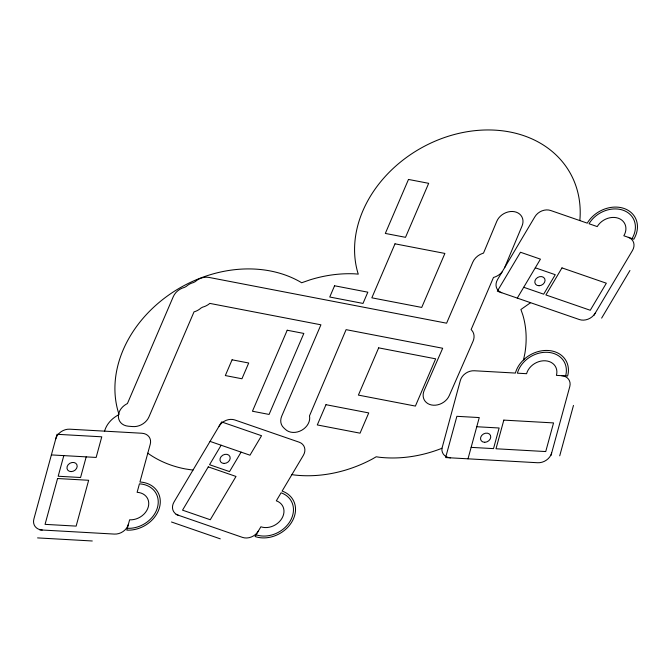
<?xml version="1.0" encoding="UTF-8"?>
<svg xmlns="http://www.w3.org/2000/svg" width="671" height="671" viewBox="0 0 671 671"><rect width="100%" height="100%" fill="white"/><g stroke="black" fill="none" stroke-linecap="round" stroke-linejoin="round"><path stroke-width="1.01" d="M579.794 220.566L579.92 219.534A117.97 94.955 -29.5 0 0 457.781 133.63A117.97 94.955 -29.5 0 0 357.861 272.871L358.297 274.129L354.145 273.81A117.97 94.955 -29.5 0 0 310.153 279.807L301.623 282.768L300.432 282.005A117.97 94.955 -29.5 0 0 168.144 295.458A117.97 94.955 -29.5 0 0 118.205 411.826L119.103 414.418L116.36 416.121A24.131 19.425 -29.5 0 0 104.97 429.876L104.601 431.151M118.499 414.795L118.415 415.349A14.208 11.441 -29.5 0 0 128.245 426.194L132.648 426.571A14.208 11.441 -29.5 0 0 148.962 416.884L194.028 311.847L195.051 311.537A14.208 11.441 -29.5 0 0 200.998 308.031L202.751 307.092A14.208 11.441 -29.5 0 0 208.958 304.08L209.78 303.393L320.923 324.806L281.728 416.146A14.208 11.441 -29.5 0 0 283.699 427.796L285.519 429.49A14.208 11.441 -29.5 0 0 301.782 430.212A14.208 11.441 -29.5 0 0 309.49 415.886L346.102 329.654L442.684 348.257L424.164 390.556A14.208 11.441 -29.5 0 0 431.503 404.974A14.208 11.441 -29.5 0 0 449.268 395.588L473.038 341.296A14.208 11.441 -29.5 0 0 471.763 330.233L471.117 329.587L493.487 277.45L494.561 277.131A14.208 11.441 -29.5 0 0 501.514 272.611L502.093 271.931M118.767 413.445L118.893 412.959A14.208 11.441 -29.5 0 1 126.542 404.001L127.406 403.573L173.303 296.616A14.208 11.441 -29.5 0 1 184.475 287.381L186.219 286.442A14.208 11.441 -29.5 0 1 193.491 282.541L195.244 281.602A14.208 11.441 -29.5 0 1 209.05 277.433L446.601 323.196L472.761 262.227A14.208 11.441 -29.5 0 1 482.608 253.386L483.497 253.118L496.775 221.338A14.208 11.441 -29.5 0 1 514.405 211.692A14.208 11.441 -29.5 0 1 522.055 225.951L504.617 267.695M63.812 455.617L58.184 476.242L80.57 477.5L86.198 456.876M468.006 458.821L479.262 417.572L456.884 416.314L445.628 457.563L537.639 462.738A12.061 9.713 -29.5 0 0 551.637 453.059M551.017 455.349L569.78 386.597A12.061 9.713 -29.5 0 0 561.401 375.659M559.723 455.835L573.479 405.427M221.136 445.234L209.562 464.709L229.524 471.604L241.099 452.128M517.282 298.1L540.44 259.149L520.478 252.246L497.32 291.206L579.392 319.555A12.061 9.713 -29.5 0 0 595.16 313.265M593.869 315.429L632.468 250.501A12.061 9.713 -29.5 0 0 628.282 237.316M601.635 318.113L629.943 270.497M524.244 359.203L523.514 359.908L524.873 353.432A117.97 94.955 -29.5 0 0 522.852 315.068L520.914 309.49L530.593 302.696M441.979 448.22L440.402 448.882A117.97 94.955 -29.5 0 1 379.182 457.228L376.213 456.775L372.422 458.972A117.97 94.955 -29.5 0 1 294.401 475.001L291.893 474.615M476.762 426.739L499.14 427.997L493.512 448.622L471.134 447.364M51.382 454.913L96.146 457.437L101.774 436.813L57.01 434.288L33.869 519.077A12.061 9.713 -29.5 0 0 42.248 530.023M39.765 529.88L114.364 534.082A12.061 9.713 -29.5 0 0 128.371 524.403M37.576 537.899L92.279 540.985M192.988 470.103L185.255 468.92A117.97 94.955 -29.5 0 1 148.492 453.688L147.813 453.16M535.299 267.804L555.261 274.699L543.678 294.175L523.716 287.28M210.048 441.401L249.973 455.198L261.547 435.714L221.623 421.925L174.024 502A12.061 9.713 -29.5 0 0 178.218 515.185M175.995 514.422L242.541 537.412A12.061 9.713 -29.5 0 0 258.31 531.122M171.491 521.996L220.289 538.855M127.305 528.295A26.01 20.935 -29.5 0 0 157.492 507.427A26.01 20.935 -29.5 0 0 139.434 483.841L137.119 492.321A16.087 12.95 -29.5 0 1 148.291 506.907A16.087 12.95 -29.5 0 1 129.62 519.815L126.802 530.132A28.148 22.663 -29.5 0 0 159.48 507.536A28.148 22.663 -29.5 0 0 139.937 482.004L150.254 444.194A12.061 9.713 -29.5 0 0 141.883 433.248L69.767 429.188A12.061 9.713 -29.5 0 0 55.76 438.876M256.121 534.795A26.01 20.935 -29.5 0 0 290.115 521.233A26.01 20.935 -29.5 0 0 281.082 492.808L276.318 500.818A16.087 12.95 -29.5 0 1 281.912 518.398A16.087 12.95 -29.5 0 1 260.885 526.794L255.089 536.532A28.148 22.663 -29.5 0 0 291.893 521.853A28.148 22.663 -29.5 0 0 282.114 491.08L303.342 455.366A12.061 9.713 -29.5 0 0 299.149 442.181L234.825 419.962A12.061 9.713 -29.5 0 0 219.056 426.253M565.628 375.894A26.01 20.935 -29.5 0 0 547.57 352.309A26.01 20.935 -29.5 0 0 517.383 373.177L526.584 373.697A16.087 12.95 -29.5 0 1 545.263 360.788A16.087 12.95 -29.5 0 1 556.427 375.374L567.616 376.012A28.148 22.663 -29.5 0 0 548.073 350.48A28.148 22.663 -29.5 0 0 515.395 373.068L474.363 370.761A12.061 9.713 -29.5 0 0 460.356 380.44L441.921 448.522A12.061 9.713 -29.5 0 0 450.602 457.84M632.048 238.616A26.01 20.935 -29.5 0 0 623.015 210.191A26.01 20.935 -29.5 0 0 589.021 223.753L597.224 226.588A16.087 12.95 -29.5 0 1 618.251 218.201A16.087 12.95 -29.5 0 1 623.845 235.781L633.827 239.228A28.148 22.663 -29.5 0 0 624.047 208.463A28.148 22.663 -29.5 0 0 587.242 223.141L550.648 210.493A12.061 9.713 -29.5 0 0 534.879 216.783L497.563 279.547A12.061 9.713 -29.5 0 0 501.757 292.741M57.563 478.532L45.058 524.361L76.142 526.114L88.647 480.285L57.563 478.532M503.82 420.113L496.003 448.765L545.741 451.558L553.55 422.915L503.82 420.113M232.082 359.807L225.322 375.559L241.946 378.763L248.706 363.011L232.082 359.807M287.205 330.233L252.447 411.231L269.079 414.435L303.829 333.437L287.205 330.233M334.569 285.771L329.746 297.018L363.003 303.426L367.825 292.179L334.569 285.771M408.488 179.442L385.322 233.433L405.51 237.324L428.677 183.326L408.488 179.442M325.98 404.688L317.291 424.936L360.05 433.172L368.74 412.925L325.98 404.688M395.001 243.825L371.835 297.823L421.724 307.427L444.89 253.437L395.001 243.825M378.662 347.855L358.389 395.102L415.399 406.081L435.672 358.834L378.662 347.855M208.27 466.873L182.537 510.161L210.266 519.74L235.999 476.452L208.27 466.873M561.979 267.888L545.9 294.946L590.254 310.27L606.341 283.212L561.979 267.888M71.143 471.604A5.36 4.32 -29.5 0 0 76.897 464.701A5.36 4.32 -29.5 0 0 68.157 464.735A5.36 4.32 -29.5 0 0 71.143 471.604M224.223 463.443A5.36 4.32 -29.5 0 0 229.876 456.481A5.36 4.32 -29.5 0 0 221.111 456.641A5.36 4.32 -29.5 0 0 224.223 463.443M484.714 442.298A5.36 4.32 -29.5 0 0 490.467 435.395A5.36 4.32 -29.5 0 0 481.728 435.429A5.36 4.32 -29.5 0 0 484.714 442.298M539.081 285.737A5.36 4.32 -29.5 0 0 544.735 278.767A5.36 4.32 -29.5 0 0 535.97 278.926A5.36 4.32 -29.5 0 0 539.081 285.737"/></g></svg>
